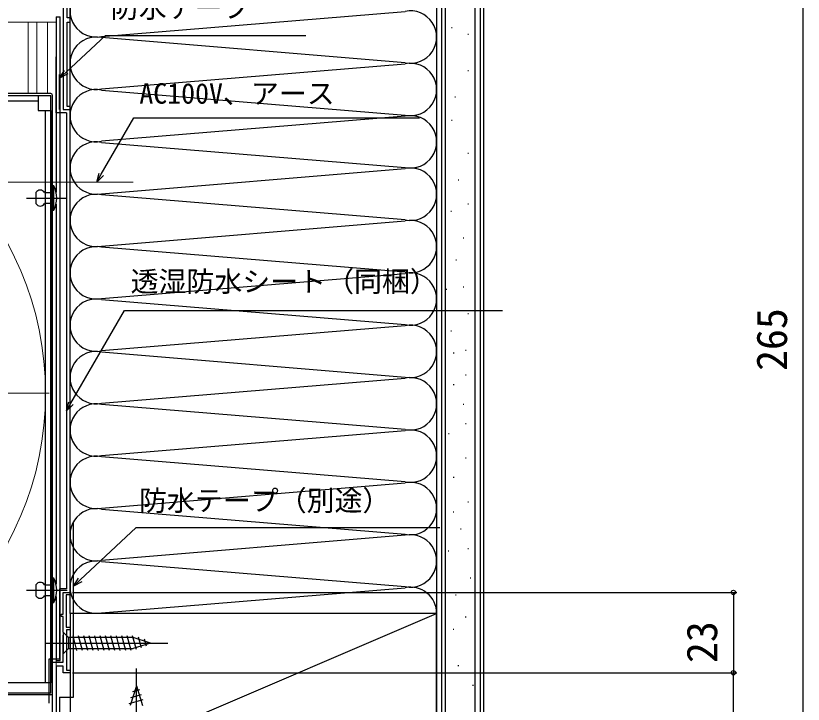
# Model space of a CAD drawing. Units: millimetres, scale not verified. Extents: x -525 to 525, y -782 to 778.
# Drawn here: x -93.3 to 132.2, y 358 to 555.1 of the extents above; entities that cross this region are included whole.
import ezdxf
from ezdxf.enums import TextEntityAlignment as Align

# ---------------------------------------------------------------- set-up
doc = ezdxf.new("R2010")
doc.units = ezdxf.units.MM
doc.header["$LTSCALE"] = 4
for name, color, linetype in [('0-2_YKK_11', 7, 'Continuous'), ('0-5_YKK_13', 4, 'Continuous'), ('0-7_YKK_D', 6, 'Continuous'), ('0-9_YSS_K', 3, 'Continuous'), ('0-A_YSS_KE', 3, 'Continuous')]:
    doc.layers.add(name, color=color, linetype=linetype)
doc.layers.add('0-4_YKK_12', color=2, linetype='Continuous', lineweight=18)
doc.styles.add('ＭＳ ゴシック', font='')
doc.styles.get('ＭＳ ゴシック').set_extended_font_data('MS Gothic')

msp = doc.modelspace()

# ---------------------------------------------------------------- linework, layer by layer
at = {"layer": '0-2_YKK_11'}
for points in [[(-79.789, 572.277), (-79.789, 528.282), (-77.789, 528.282), (-77.789, 529.082), (-78.589, 529.082), (-78.589, 553.282), (-77.789, 553.282), (-77.789, 554.482), (-78.589, 554.482), (-78.589, 572.282)], [(-82.787, 349.679), (-82.787, 369.979), (-79.787, 369.979), (-79.787, 377.721), (-79.667, 377.904), (-79.667, 378.454), (-79.787, 378.638), (-79.787, 383.079), (-80.287, 383.079), (-80.287, 383.779), (-79.787, 383.779), (-79.787, 389.979), (-77.787, 389.979), (-77.787, 389.279), (-78.887, 389.279), (-78.887, 379.979), (-77.787, 379.979), (-77.787, 379.279), (-78.787, 379.279), (-78.787, 367.679), (-77.787, 367.679), (-77.787, 366.979), (-79.787, 366.979), (-79.787, 368.879), (-81.787, 368.879), (-81.787, 341.979)]]:
    msp.add_lwpolyline(points, dxfattribs=at)
at = {"layer": '0-4_YKK_12'}
for p, q in [((-77.789, 356.982), (-77.789, 598.982)), ((-170.789, 553.282), (-81.789, 553.282)), ((-89.789, 532.776), (-89.789, 553.282)), ((-87.289, 532.776), (-87.289, 553.282)), ((-84.289, 553.282), (-84.289, 532.776)), ((-81.789, 504.619), (-81.789, 553.282)), ((-101.295, 507.482), (-59.68, 507.482)), ((-81.789, 392.316), (-81.789, 501.142)), ((-265.788, 446.981), (-83.788, 446.981)), ((-81.789, 367.979), (-81.789, 388.84)), ((-81.789, 339.482), (-81.789, 366.979))]:
    msp.add_line(p, q, dxfattribs=at)
msp.add_circle((-174.788, 446.981), 90, dxfattribs=at)
at = {"layer": '0-5_YKK_13'}
for p, q in [((-81.789, 554.782), (-80.589, 554.782)), ((-81.789, 554.782), (-81.789, 504.619)), ((-80.589, 370.482), (-80.589, 554.782)), ((-83.289, 532.776), (-122.289, 532.776)), ((-122.289, 532.276), (-83.289, 532.276)), ((-83.289, 361.178), (-83.289, 532.276)), ((-82.789, 361.178), (-82.789, 532.276)), ((-84.889, 527.979), (-84.889, 364.079)), ((-87.588, 504.481), (-87.588, 501.281)), ((-85.088, 504.481), (-82.788, 504.481)), ((-90.258, 502.881), (-78.588, 502.881)), ((-81.789, 501.142), (-81.789, 392.316)), ((-90.258, 390.578), (-78.588, 390.578)), ((-87.588, 392.178), (-87.588, 388.978)), ((-85.088, 392.178), (-82.788, 392.178)), ((-81.789, 388.84), (-81.789, 370.482)), ((-79.789, 378.579), (-79.789, 372.379)), ((-79.789, 378.579), (-78.239, 377.029)), ((-59.705, 377.029), (-78.239, 377.029)), ((-78.239, 377.029), (-78.239, 373.929)), ((-75.812, 373.379), (-76.938, 377.579)), ((-74.259, 373.379), (-75.385, 377.579)), ((-72.706, 373.379), (-73.832, 377.579)), ((-71.153, 373.379), (-72.279, 377.579)), ((-69.601, 373.379), (-70.726, 377.579)), ((-68.048, 373.379), (-69.173, 377.579)), ((-66.495, 373.379), (-67.62, 377.579)), ((-64.942, 373.379), (-66.067, 377.579)), ((-63.389, 373.379), (-64.514, 377.579)), ((-61.836, 373.379), (-62.961, 377.579)), ((-60.283, 373.379), (-61.408, 377.579)), ((-58.799, 373.638), (-59.855, 377.579)), ((-54.789, 375.479), (-59.705, 377.029)), ((-57.367, 374.089), (-58.181, 377.126)), ((-84.789, 375.479), (-49.789, 375.479)), ((-54.789, 375.479), (-59.705, 373.929)), ((-55.936, 374.541), (-56.485, 376.591)), ((-79.789, 372.379), (-78.239, 373.929)), ((-78.239, 373.929), (-59.705, 373.929)), ((-81.789, 370.482), (-80.589, 370.482)), ((-58.786, 318.182), (-58.786, 368.182)), ((-58.786, 363.182), (-60.536, 357.631)), ((-58.786, 363.182), (-57.036, 357.631)), ((-115.489, 361.178), (-83.289, 361.178)), ((-57.848, 362.035), (-59.897, 361.486)), ((-83.289, 360.678), (-115.489, 360.678)), ((-56.945, 359.171), (-60.967, 358.094)), ((-57.396, 360.603), (-60.432, 359.79))]:
    msp.add_line(p, q, dxfattribs=at)
for points in [[(-178.989, 535.679), (-178.989, 549.279), (-177.389, 549.279), (-177.389, 535.679), (-125.789, 535.679), (-125.789, 530.679), (-86.889, 530.679)], [(-86.889, 532.279), (-86.889, 527.979), (-83.289, 527.979), (-83.289, 364.079), (-98.289, 364.079), (-98.289, 361.179), (-177.389, 361.179), (-177.389, 344.479), (-178.989, 344.479), (-178.989, 361.179)], [(-122.789, 530.679), (-122.789, 532.279), (-86.889, 532.279)], [(-82.788, 504.481), (-82.788, 501.281), (-85.088, 501.281)], [(-82.788, 392.178), (-82.788, 388.978), (-85.088, 388.978)]]:
    msp.add_lwpolyline(points, dxfattribs=at)
for points in [[(-82.488, 499.281), (-82.788, 499.281), (-82.788, 506.481), (-82.488, 506.481)], [(-82.488, 386.978), (-82.788, 386.978), (-82.788, 394.178), (-82.488, 394.178)]]:
    msp.add_lwpolyline(points, close=True, dxfattribs=at)
for centre, radius, start, end in [((-83.289, 532.276), 0.5, 0, 90), ((-89.238, 502.881), 7.65, 331.92751, 28.07249), ((-86.338, 503.652), 1.5, 33.55731, 146.44269), ((-86.338, 502.11), 1.5, 213.55731, 326.44269), ((-86.338, 391.349), 1.5, 33.55731, 146.44269), ((-89.238, 390.578), 7.65, 331.92751, 28.07249), ((-86.338, 389.807), 1.5, 213.55731, 326.44269), ((-83.289, 361.178), 0.5, 270, 0)]:
    msp.add_arc(centre, radius, start, end, dxfattribs=at)
at = {"layer": '0-7_YKK_D'}
for p, q in [((132.207, 333.982), (132.207, 598.982)), ((-77.087, 389.979), (113.207, 389.979)), ((112.207, 389.979), (112.207, 366.979)), ((-77.087, 366.979), (113.207, 366.979)), ((-77.087, 366.979), (113.207, 366.979)), ((112.207, 333.982), (112.207, 366.979))]:
    msp.add_line(p, q, dxfattribs=at)
for points in [[(-80.789, 537.186), (-78.923, 538.925), (-67.616, 549.467), (-10.235, 549.467)], [(-78.458, 538.425), (-80.789, 537.186), (-79.389, 539.425)], [(-70.102, 507.482), (-68.827, 509.69), (-59.481, 525.878), (22.291, 525.878)], [(-68.235, 509.348), (-70.102, 507.482), (-69.419, 510.032)], [(-78.792, 441.95), (-77.517, 444.159), (-62.191, 470.704), (46.106, 470.704)], [(-76.925, 443.817), (-78.792, 441.95), (-78.108, 444.5)], [(-76.787, 391.797), (-74.922, 393.536), (-58.808, 408.56), (28.129, 408.56)], [(-74.456, 393.036), (-76.787, 391.797), (-75.388, 394.036)]]:
    msp.add_lwpolyline(points, dxfattribs=at)
for centre in [(112.207, 389.979), (112.207, 366.979), (112.207, 366.979)]:
    msp.add_circle(centre, 0.637, dxfattribs=at)
at = {"layer": '0-9_YSS_K'}
for p, q in [((-77.787, 383.982), (-77.787, 667.263)), ((27.213, 667.263), (27.213, 383.982)), ((28.713, 323.979), (28.713, 667.263)), ((38.213, 323.979), (38.213, 667.263)), ((40.713, 323.979), (40.713, 667.263)), ((-68.756, 549.14), (18.181, 556.324)), ((31.437, 551.749), (31.637, 551.749)), ((18.181, 541.64), (-68.756, 548.824)), ((36.178, 549.852), (36.378, 549.852)), ((-68.756, 534.14), (18.181, 541.324)), ((36.178, 539.421), (36.378, 539.421)), ((-68.756, 533.824), (18.181, 526.64)), ((32.385, 531.835), (32.585, 531.835)), ((18.181, 526.324), (-68.756, 519.14)), ((31.437, 525.197), (31.637, 525.197)), ((-68.756, 518.824), (18.181, 511.64)), ((36.178, 515.714), (36.378, 515.714)), ((-68.756, 504.14), (18.181, 511.324)), ((33.333, 508.128), (33.533, 508.128)), ((18.181, 496.64), (-68.756, 503.824)), ((36.18, 501.256), (36.38, 501.256)), ((31.285, 499.158), (31.485, 499.158)), ((-68.756, 489.14), (18.181, 496.324)), ((34.781, 491.465), (34.981, 491.465)), ((18.181, 481.64), (-68.756, 488.824)), ((32.683, 485.171), (32.883, 485.171)), ((-68.756, 474.14), (18.181, 481.324)), ((29.886, 476.778), (30.086, 476.778)), ((34.781, 477.478), (34.981, 477.478)), ((-68.756, 473.824), (18.181, 466.64)), ((36.18, 469.785), (36.38, 469.785)), ((18.181, 466.324), (-68.756, 459.14)), ((31.285, 464.889), (31.485, 464.889)), ((-68.756, 458.824), (18.181, 451.64)), ((31.984, 458.595), (32.184, 458.595)), ((35.481, 459.295), (35.681, 459.295)), ((-68.756, 444.14), (18.181, 451.324)), ((35.481, 452.301), (35.681, 452.301)), ((31.984, 449.503), (32.184, 449.503)), ((18.181, 436.64), (-68.756, 443.824)), ((34.781, 443.909), (34.981, 443.909)), ((35.481, 438.314), (35.681, 438.314)), ((-68.756, 429.14), (18.181, 436.324)), ((30.585, 435.516), (30.785, 435.516)), ((18.181, 421.64), (-68.756, 428.824)), ((35.481, 428.523), (35.681, 428.523)), ((31.984, 422.928), (32.184, 422.928)), ((-68.756, 414.14), (18.181, 421.324)), ((36.18, 415.934), (36.38, 415.934)), ((-68.756, 413.824), (18.181, 406.64)), ((31.926, 413.065), (32.126, 413.065)), ((18.181, 406.324), (-68.756, 399.14)), ((34.024, 408.17), (34.224, 408.17)), ((30.527, 401.875), (30.727, 401.875)), ((36.122, 402.575), (36.322, 402.575)), ((-68.756, 398.824), (18.181, 391.64)), ((36.821, 394.182), (37.021, 394.182)), ((-68.756, 384.14), (18.181, 391.324)), ((32.625, 389.287), (32.825, 389.287)), ((-77.787, 338.982), (27.213, 383.982)), ((35.422, 382.993), (35.622, 382.993)), ((31.926, 379.496), (32.126, 379.496)), ((33.324, 369.005), (33.524, 369.005)), ((37.521, 363.411), (37.721, 363.411))]:
    msp.add_line(p, q, dxfattribs=at)
for centre, start, end in [((-70.287, 556.482), 78.21648, 281.78353), ((19.713, 548.982), 258.21646, 101.78354), ((-70.287, 541.482), 78.21649, 281.78353), ((19.713, 533.982), 258.21646, 101.78354), ((-70.287, 526.482), 78.21649, 281.78353), ((19.713, 518.982), 258.21646, 101.78354), ((-70.287, 511.482), 78.21648, 281.78352), ((19.713, 503.982), 258.21646, 101.78354), ((-70.287, 496.482), 78.21648, 281.78353), ((19.713, 488.982), 258.21646, 101.78354), ((-70.287, 481.482), 78.21649, 281.78353), ((19.713, 473.982), 258.21646, 101.78354), ((-70.287, 466.482), 78.21649, 281.78353), ((19.713, 458.982), 258.21646, 101.78354), ((-70.287, 451.482), 78.21648, 281.78352), ((19.713, 443.982), 258.21646, 101.78354), ((-70.287, 436.482), 78.21648, 281.78353), ((19.713, 428.982), 258.21646, 101.78354), ((-70.287, 421.482), 78.21649, 281.78353), ((19.713, 413.982), 258.21646, 101.78354), ((-70.287, 406.482), 78.21649, 281.78353), ((19.713, 398.982), 258.21646, 101.78354), ((-70.287, 391.482), 78.21649, 281.78353), ((19.713, 383.982), 0, 101.78354)]:
    msp.add_arc(centre, 7.5, start, end, dxfattribs=at)
at = {"layer": '0-A_YSS_KE'}
for p, q in [((27.213, 667.263), (27.213, 323.979)), ((29.713, 323.979), (29.713, 667.263)), ((39.713, 667.263), (39.713, 323.979)), ((-81.789, 527.282), (-81.789, 543.282)), ((-80.789, 528.282), (-80.789, 538.282)), ((-78.792, 527.282), (-81.789, 527.282)), ((-78.792, 527.282), (-78.792, 390.979)), ((-76.787, 359.983), (-76.787, 409.983)), ((-80.787, 390.979), (-80.787, 370.979)), ((-78.792, 390.979), (-80.787, 390.979)), ((-80.787, 359.983), (-76.787, 359.983)), ((-80.787, 359.983), (-80.787, 328.983))]:
    msp.add_line(p, q, dxfattribs=at)
msp.add_lwpolyline([(27.213, 338.982), (27.213, 383.982), (-77.787, 383.982), (-77.787, 338.982)], close=True, dxfattribs=at)
msp.add_lwpolyline([(-83.787, 358.279), (-83.787, 370.979), (-80.787, 370.979)], dxfattribs=at)

# ---------------------------------------------------------------- texts
at = {"layer": '0-7_YKK_D', "style": 'ＭＳ ゴシック'}
for s, p in [('防水テープ', (-66.115, 552.763)), ('AC100V、アース', (-57.932, 528.151)), ('透湿防水シート（同梱）', (-60.451, 474.306)), ('防水テープ（別途）', (-58.036, 411.591))]:
    msp.add_text(s, height=5.865, dxfattribs=at).set_placement(p, align=Align.BOTTOM_LEFT)
for s, p in [('265', (130.207, 453.391)), ('23', (110.207, 369.752))]:
    msp.add_text(s, height=8.798, rotation=90, dxfattribs=at).set_placement(p, align=Align.BOTTOM_LEFT)

doc.saveas('drawing.dxf')
